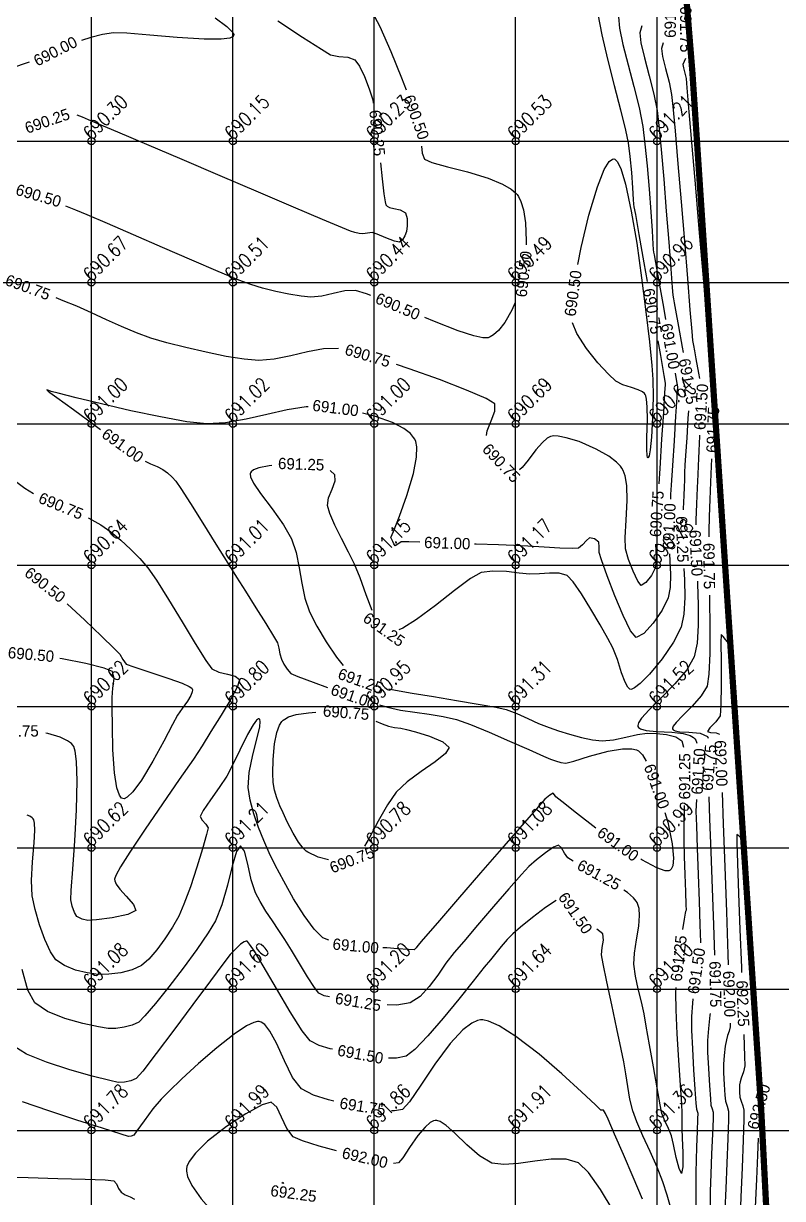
# Model space of a CAD drawing. Header units: millimetres. Extents: x 708400 to 708940, y 1331410 to 1331890.
# Drawn here: x 708682.6 to 708709.44, y 1331677.59 to 1331719.16 of the extents above; entities that cross this region are included whole.
import ezdxf

# ---------------------------------------------------------------- set-up
doc = ezdxf.new("R2010")
doc.units = ezdxf.units.MM
doc.header["$PDMODE"] = 32
doc.header["$PDSIZE"] = 0.25
for name, color, linetype in [('BLOCK LEVELS', 251, 'Continuous'), ('BOUNDARY', 7, 'Continuous'), ('CONT-MJR', 210, 'Continuous'), ('CONT-MNR', 90, 'Continuous'), ('grid', 4, 'Continuous')]:
    doc.layers.add(name, color=color, linetype=linetype)
doc.styles.add('RS', font='romans.shx', dxfattribs={"height": 5})

msp = doc.modelspace()

# ---------------------------------------------------------------- linework, layer by layer
at = {"layer": 'BLOCK LEVELS', "color": 251}
for p in [(708685, 1331715, 690.303), (708690, 1331715, 690.147), (708695, 1331715, 690.229), (708700, 1331715, 690.533), (708705, 1331715, 691.206), (708685, 1331710, 690.671), (708690, 1331710, 690.514), (708695, 1331710, 690.443), (708700, 1331710, 690.488), (708705, 1331710, 690.957), (708685, 1331705, 690.997), (708690, 1331705, 691.018), (708695, 1331705, 690.996), (708700, 1331705, 690.694), (708705, 1331705, 690.638), (708685, 1331700, 690.641), (708690, 1331700, 691.012), (708695, 1331700, 691.153), (708700, 1331700, 691.175), (708705, 1331700, 690.784), (708685, 1331695, 690.62), (708690, 1331695, 690.801), (708695, 1331695, 690.95), (708700, 1331695, 691.314), (708705, 1331695, 691.521), (708685, 1331690, 690.621), (708690, 1331690, 691.205), (708695, 1331690, 690.777), (708700, 1331690, 691.076), (708705, 1331690, 690.992), (708685, 1331685, 691.084), (708690, 1331685, 691.602), (708695, 1331685, 691.196), (708700, 1331685, 691.644), (708705, 1331685, 691.1), (708685, 1331680, 691.784), (708690, 1331680, 691.995), (708695, 1331680, 691.856), (708700, 1331680, 691.906), (708705, 1331680, 691.358)]:
    msp.add_point(p, dxfattribs=at)
at = {"layer": 'BOUNDARY', "ltscale": 0.5, "const_width": 0.221, "elevation": 692.39}
msp.add_lwpolyline([(708710.45, 1331642.096), (708710.067, 1331653.805), (708708.684, 1331680.749), (708706.249, 1331717.468), (708704.335, 1331740.934), (708704.888, 1331747.47), (708708.112, 1331761.169), (708710.703, 1331767.698), (708715.499, 1331773.488), (708723.472, 1331784.822), (708743.11, 1331815.422), (708661.229, 1331819.56), (708617.701, 1331798.963), (708573.069, 1331758.944), (708572.733, 1331724.138), (708515.696, 1331721.996), (708515.598, 1331697.78), (708517.769, 1331681.436), (708519.213, 1331658.969), (708520.123, 1331654.4), (708517.91, 1331623.959)], dxfattribs=at)
at = {"layer": 'CONT-MJR', "flags": 128}
for points, elevation in [([(708693.738, 1331720.481), (708694.103, 1331720.39), (708694.506, 1331720.181), (708694.822, 1331719.769), (708695.195, 1331719.059), (708695.588, 1331718.175), (708695.966, 1331717.243), (708696.128, 1331716.815)], 690.5), ([(708703.763, 1331719.825), (708703.718, 1331719.728), (708703.634, 1331719.392), (708703.668, 1331718.999), (708703.794, 1331718.413), (708703.976, 1331717.703), (708704.178, 1331716.937), (708704.363, 1331716.184), (708704.495, 1331715.512), (708704.574, 1331714.889), (708704.649, 1331714.122), (708704.718, 1331713.298), (708704.776, 1331712.504), (708704.823, 1331711.825), (708704.853, 1331711.349), (708704.865, 1331711.161), (708704.881, 1331711.068), (708704.898, 1331710.976), (708704.946, 1331710.707), (708705.064, 1331710.038), (708705.226, 1331709.129), (708705.303, 1331708.694)], 691), ([(708689.373, 1331719.358), (708689.79, 1331719.059), (708689.98, 1331718.872), (708690.03, 1331718.773), (708690.028, 1331718.732), (708690.005, 1331718.698), (708689.894, 1331718.646), (708689.587, 1331718.606), (708688.979, 1331718.607), (708688.034, 1331718.666), (708687.06, 1331718.752), (708686.244, 1331718.822), (708685.773, 1331718.837), (708685.388, 1331718.768), (708684.976, 1331718.662), (708684.65, 1331718.563)], 690), ([(708705.222, 1331718.474), (708705.156, 1331718.272), (708705.193, 1331717.994), (708705.299, 1331717.566), (708705.424, 1331717.086), (708705.516, 1331716.65), (708705.561, 1331716.222), (708705.639, 1331715.36), (708705.739, 1331714.194), (708705.852, 1331712.851), (708705.967, 1331711.458), (708706.075, 1331710.144), (708706.166, 1331709.036), (708706.23, 1331708.262), (708706.257, 1331707.95), (708706.288, 1331707.764), (708706.323, 1331707.578), (708706.373, 1331707.297), (708706.464, 1331706.788), (708706.497, 1331706.605)], 691.5), ([(708682.798, 1331717.793), (708682.135, 1331717.564), (708681.18, 1331717.241), (708680.153, 1331716.904), (708679.201, 1331716.605), (708678.471, 1331716.398), (708678.108, 1331716.336), (708677.889, 1331716.456), (708677.679, 1331716.671), (708677.471, 1331716.909), (708677.256, 1331717.101), (708676.962, 1331717.283), (708676.565, 1331717.5), (708676.129, 1331717.696), (708675.72, 1331717.813), (708675.325, 1331717.817), (708674.801, 1331717.758), (708674.649, 1331717.733)], 690), ([(708696.676, 1331714.816), (708696.692, 1331714.573), (708696.773, 1331714.364), (708697.041, 1331714.243), (708697.59, 1331714.093), (708698.293, 1331713.91), (708699.023, 1331713.688), (708699.54, 1331713.48), (708699.847, 1331713.303), (708699.998, 1331713.176), (708700.054, 1331713.109), (708700.101, 1331713.037), (708700.182, 1331712.87), (708700.274, 1331712.572), (708700.348, 1331712.109), (708700.375, 1331711.475), (708700.368, 1331711.327)], 690.5), ([(708702.199, 1331710.636), (708702.315, 1331711.239), (708702.587, 1331712.375), (708702.89, 1331713.384), (708703.135, 1331713.991), (708703.311, 1331714.275), (708703.422, 1331714.363), (708703.474, 1331714.373), (708703.514, 1331714.361), (708703.595, 1331714.28), (708703.719, 1331714.026), (708703.885, 1331713.476), (708704.088, 1331712.528), (708704.281, 1331711.389), (708704.457, 1331710.166), (708704.61, 1331708.965), (708704.731, 1331707.894), (708704.816, 1331707.059), (708704.856, 1331706.566), (708704.866, 1331705.949), (708704.846, 1331705.22), (708704.803, 1331704.523), (708704.757, 1331704.084), (708704.719, 1331703.871), (708704.692, 1331703.803), (708704.678, 1331703.794), (708704.666, 1331703.803), (708704.649, 1331703.874), (708704.64, 1331704.086), (708704.645, 1331704.509), (708704.658, 1331705.134), (708704.654, 1331705.601), (708704.631, 1331705.871), (708704.603, 1331705.992), (708704.584, 1331706.031), (708704.556, 1331706.067), (708704.481, 1331706.13), (708704.334, 1331706.205), (708704.098, 1331706.284), (708703.792, 1331706.38), (708703.54, 1331706.512), (708703.287, 1331706.751), (708702.911, 1331707.157), (708702.505, 1331707.661), (708702.161, 1331708.192), (708702.011, 1331708.575)], 690.5), ([(708694.875, 1331709.541), (708694.723, 1331709.601), (708694.338, 1331709.717), (708693.958, 1331709.698), (708693.552, 1331709.61), (708693.144, 1331709.517), (708692.758, 1331709.479), (708692.411, 1331709.511), (708691.983, 1331709.583), (708691.516, 1331709.683), (708691.052, 1331709.8), (708690.632, 1331709.922), (708690.205, 1331710.084), (708689.475, 1331710.388), (708688.543, 1331710.788), (708687.512, 1331711.235), (708686.485, 1331711.682), (708685.563, 1331712.083), (708684.85, 1331712.39), (708684.448, 1331712.556), (708684.095, 1331712.701)], 690.5), ([(708699.986, 1331709.291), (708699.864, 1331709.017), (708699.614, 1331708.588), (708699.39, 1331708.303), (708699.214, 1331708.144), (708699.094, 1331708.071), (708699.034, 1331708.046), (708698.984, 1331708.036), (708698.839, 1331708.043), (708698.526, 1331708.113), (708697.968, 1331708.294), (708697.127, 1331708.617), (708696.787, 1331708.757)], 690.5), ([(708705.64, 1331706.79), (708705.678, 1331706.57), (708705.724, 1331706.31), (708705.721, 1331706.253), (708705.717, 1331706.197), (708705.7, 1331705.93), (708705.657, 1331705.267), (708705.601, 1331704.401), (708705.545, 1331703.523), (708705.5, 1331702.825), (708705.48, 1331702.499), (708705.473, 1331702.338), (708705.473, 1331702.337)], 691), ([(708692.663, 1331705.603), (708692.587, 1331705.602), (708691.922, 1331705.492), (708691.203, 1331705.331), (708690.466, 1331705.165), (708689.745, 1331705.039), (708689.075, 1331704.998), (708688.374, 1331705.073), (708687.436, 1331705.24), (708686.387, 1331705.462), (708685.351, 1331705.701), (708684.454, 1331705.92), (708683.82, 1331706.08), (708683.574, 1331706.144), (708683.488, 1331706.177), (708683.418, 1331706.198), (708683.467, 1331706.154), (708683.531, 1331706.108), (708683.771, 1331705.932), (708684.361, 1331705.5), (708685.135, 1331704.935), (708685.321, 1331704.8)], 691), ([(708696.615, 1331700.807), (708696.221, 1331700.818), (708695.955, 1331700.819), (708695.831, 1331700.74), (708695.736, 1331700.677), (708695.692, 1331700.752), (708695.655, 1331700.839), (708695.62, 1331700.908), (708695.59, 1331700.978), (708695.678, 1331701.193), (708695.893, 1331701.731), (708696.155, 1331702.458), (708696.385, 1331703.242), (708696.493, 1331703.821), (708696.504, 1331704.183), (708696.468, 1331704.374), (708696.435, 1331704.451), (708696.392, 1331704.52), (708696.279, 1331704.652), (708696.049, 1331704.833), (708695.649, 1331705.044), (708695.047, 1331705.26), (708694.583, 1331705.377)], 691), ([(708706.499, 1331704.6), (708706.497, 1331704.563), (708706.485, 1331704.307), (708706.475, 1331704.038), (708706.465, 1331703.769), (708706.456, 1331703.513), (708706.443, 1331703.207), (708706.422, 1331702.734), (708706.398, 1331702.17), (708706.376, 1331701.594), (708706.371, 1331701.428)], 691.5), ([(708686.894, 1331703.676), (708687.091, 1331703.582), (708687.328, 1331703.487), (708687.526, 1331703.386), (708687.689, 1331703.263), (708687.848, 1331703.115), (708687.987, 1331702.964), (708688.157, 1331702.712), (708688.497, 1331702.18), (708688.935, 1331701.485), (708689.401, 1331700.742), (708689.823, 1331700.067), (708690.13, 1331699.576), (708690.447, 1331699.073), (708690.814, 1331698.492), (708691.167, 1331697.931), (708691.442, 1331697.484), (708691.575, 1331697.247), (708691.627, 1331697.062), (708691.663, 1331696.86), (708691.716, 1331696.676), (708691.804, 1331696.496), (708691.918, 1331696.313), (708692.052, 1331696.17), (708692.302, 1331696.056), (708692.834, 1331695.853), (708693.35, 1331695.667)], 691), ([(708705.439, 1331700.404), (708705.456, 1331700.148), (708705.477, 1331699.671), (708705.465, 1331699.213), (708705.394, 1331698.846), (708705.182, 1331698.411), (708704.868, 1331697.944), (708704.534, 1331697.577), (708704.261, 1331697.444), (708704.066, 1331697.672), (708703.799, 1331698.214), (708703.509, 1331698.915), (708703.24, 1331699.623), (708703.04, 1331700.183), (708702.954, 1331700.441), (708702.956, 1331700.641), (708702.938, 1331700.816), (708702.789, 1331700.927), (708702.612, 1331700.967), (708702.503, 1331700.876), (708702.37, 1331700.712), (708702.227, 1331700.595), (708702.002, 1331700.583), (708701.564, 1331700.6), (708701.009, 1331700.633), (708700.434, 1331700.67), (708699.936, 1331700.695), (708699.398, 1331700.715), (708698.601, 1331700.743), (708698.548, 1331700.745)], 691), ([(708706.429, 1331699.428), (708706.433, 1331699.339), (708706.458, 1331698.589), (708706.458, 1331697.866), (708706.415, 1331697.233), (708706.314, 1331696.758), (708706.049, 1331696.294), (708705.633, 1331695.801), (708705.158, 1331695.317), (708704.719, 1331694.88), (708704.456, 1331694.589), (708704.342, 1331694.417), (708704.317, 1331694.33), (708704.322, 1331694.295), (708704.342, 1331694.26), (708704.421, 1331694.204), (708704.619, 1331694.151), (708704.987, 1331694.116), (708705.521, 1331694.088), (708705.925, 1331694.041), (708706.17, 1331693.971), (708706.291, 1331693.901), (708706.335, 1331693.858), (708706.37, 1331693.806), (708706.413, 1331693.706)], 691.5), ([(708684.141, 1331698.625), (708684.76, 1331698.05), (708685.354, 1331697.484), (708685.802, 1331697.049), (708686.001, 1331696.847), (708686.107, 1331696.665), (708686.222, 1331696.498), (708686.495, 1331696.397), (708687.065, 1331696.213), (708687.734, 1331695.993), (708688.205, 1331695.819), (708688.453, 1331695.706), (708688.544, 1331695.643), (708688.563, 1331695.617), (708688.57, 1331695.585), (708688.565, 1331695.511), (708688.515, 1331695.381), (708688.393, 1331695.184), (708688.204, 1331694.926), (708688.04, 1331694.69), (708687.867, 1331694.366), (708687.559, 1331693.775), (708687.173, 1331693.068), (708686.764, 1331692.393), (708686.459, 1331691.977), (708686.262, 1331691.787), (708686.153, 1331691.736), (708686.107, 1331691.737), (708686.065, 1331691.758), (708685.991, 1331691.855), (708685.901, 1331692.123), (708685.818, 1331692.648), (708685.76, 1331693.459), (708685.737, 1331694.284), (708685.733, 1331694.958), (708685.731, 1331695.315), (708685.759, 1331695.644), (708685.799, 1331695.987), (708685.743, 1331696.235), (708685.447, 1331696.352), (708684.803, 1331696.513), (708683.967, 1331696.68), (708683.886, 1331696.692)], 690.5), ([(708707.595, 1331697.17), (708707.586, 1331697.18), (708707.557, 1331697.214), (708707.496, 1331697.283), (708707.426, 1331697.363), (708707.341, 1331697.475), (708707.265, 1331697.547), (708707.258, 1331697.264), (708707.263, 1331696.588), (708707.268, 1331695.766), (708707.262, 1331695.045), (708707.234, 1331694.67), (708707.079, 1331694.452), (708706.871, 1331694.243), (708706.781, 1331694.11), (708706.895, 1331694.072), (708707.093, 1331694.06), (708707.208, 1331694.021)], 692), ([(708695.183, 1331695.052), (708695.463, 1331694.969), (708695.932, 1331694.869), (708696.433, 1331694.795), (708696.943, 1331694.726), (708697.442, 1331694.646), (708697.907, 1331694.537), (708698.398, 1331694.361), (708699.061, 1331694.088), (708699.787, 1331693.773), (708700.465, 1331693.472), (708700.985, 1331693.239), (708701.238, 1331693.131), (708701.413, 1331693.073), (708701.598, 1331693.021), (708701.777, 1331692.995), (708702.06, 1331693.069), (708702.608, 1331693.239), (708703.27, 1331693.416), (708703.782, 1331693.502), (708704.105, 1331693.505), (708704.274, 1331693.466), (708704.341, 1331693.433), (708704.385, 1331693.397), (708704.482, 1331693.282), (708704.611, 1331693.062)], 691), ([(708693.392, 1331686.726), (708693.178, 1331686.815), (708692.872, 1331687.114), (708692.517, 1331687.602), (708692.149, 1331688.197), (708691.799, 1331688.818), (708691.501, 1331689.386), (708691.288, 1331689.82), (708691.094, 1331690.251), (708690.905, 1331690.718), (708690.738, 1331691.2), (708690.61, 1331691.679), (708690.542, 1331692.136), (708690.579, 1331692.663), (708690.711, 1331693.285), (708690.863, 1331693.887), (708690.948, 1331694.274), (708690.967, 1331694.471), (708690.948, 1331694.543), (708690.927, 1331694.559), (708690.901, 1331694.56), (708690.835, 1331694.515), (708690.712, 1331694.353), (708690.515, 1331694.005), (708690.245, 1331693.458), (708689.987, 1331692.919), (708689.782, 1331692.527), (708689.52, 1331692.131), (708689.212, 1331691.692), (708688.955, 1331691.314), (708688.848, 1331691.102), (708688.916, 1331690.972), (708689.043, 1331690.836), (708689.122, 1331690.701), (708689.073, 1331690.464), (708688.93, 1331689.963), (708688.727, 1331689.31), (708688.496, 1331688.62), (708688.27, 1331688.004), (708688.084, 1331687.577), (708687.865, 1331687.192), (708687.598, 1331686.78), (708687.31, 1331686.386), (708687.025, 1331686.057), (708686.77, 1331685.839), (708686.433, 1331685.682), (708686.033, 1331685.576), (708685.617, 1331685.522), (708685.234, 1331685.519), (708684.847, 1331685.569), (708684.43, 1331685.673), (708684.042, 1331685.829), (708683.741, 1331686.036), (708683.545, 1331686.321), (708683.346, 1331686.758), (708683.162, 1331687.278), (708683.009, 1331687.815), (708682.904, 1331688.3), (708682.878, 1331688.839), (708682.919, 1331689.504), (708682.976, 1331690.171), (708683, 1331690.624), (708682.988, 1331690.875), (708682.961, 1331690.985), (708682.94, 1331691.02), (708682.906, 1331691.054), (708682.817, 1331691.115), (708682.728, 1331691.152)], 691), ([(708702.84, 1331690.697), (708702.154, 1331691.223), (708701.632, 1331691.639), (708701.427, 1331691.806), (708701.38, 1331691.875), (708701.333, 1331691.934), (708701.208, 1331691.856), (708701.032, 1331691.718), (708700.816, 1331691.474), (708700.297, 1331690.88), (708699.579, 1331690.052), (708698.761, 1331689.109), (708697.947, 1331688.168), (708697.237, 1331687.347), (708696.733, 1331686.765), (708696.537, 1331686.538), (708696.477, 1331686.461), (708696.412, 1331686.394), (708696.216, 1331686.397), (708695.825, 1331686.422), (708695.45, 1331686.455), (708695.309, 1331686.463)], 691), ([(708707.301, 1331691.956), (708707.342, 1331690.849), (708707.397, 1331689.33), (708707.454, 1331687.736), (708707.507, 1331686.22), (708707.519, 1331685.859)], 692), ([(708706.392, 1331691.703), (708706.378, 1331691.297), (708706.394, 1331690.779), (708706.422, 1331689.991), (708706.455, 1331689.059), (708706.489, 1331688.11), (708706.52, 1331687.269), (708706.54, 1331686.664), (708706.541, 1331686.631)], 691.5), ([(708705.282, 1331691.249), (708705.379, 1331690.909), (708705.537, 1331690.134), (708705.582, 1331689.63), (708705.555, 1331689.358), (708705.505, 1331689.24), (708705.468, 1331689.203), (708705.421, 1331689.182), (708705.284, 1331689.184), (708704.989, 1331689.285), (708704.466, 1331689.568), (708704.428, 1331689.593)], 691), ([(708701.435, 1331688.138), (708701.053, 1331687.881), (708700.594, 1331687.532), (708700.177, 1331687.194), (708699.905, 1331686.96), (708699.698, 1331686.749), (708699.494, 1331686.512), (708699.297, 1331686.268), (708699.106, 1331686.04), (708698.889, 1331685.771), (708698.494, 1331685.274), (708697.987, 1331684.641), (708697.432, 1331683.966), (708696.895, 1331683.342), (708696.441, 1331682.865), (708696.134, 1331682.626), (708695.792, 1331682.552), (708695.503, 1331682.555)], 691.5), ([(708705.524, 1331677.134), (708705.356, 1331677.71), (708705.204, 1331678.182), (708705.002, 1331678.699), (708704.755, 1331679.258), (708704.502, 1331679.81), (708704.284, 1331680.303), (708704.14, 1331680.688), (708704.041, 1331681.104), (708703.966, 1331681.55), (708703.9, 1331681.999), (708703.83, 1331682.424), (708703.736, 1331682.876), (708703.583, 1331683.596), (708703.403, 1331684.437), (708703.23, 1331685.253), (708703.098, 1331685.895), (708703.041, 1331686.217), (708703.064, 1331686.468), (708703.107, 1331686.731), (708703.082, 1331686.949), (708702.874, 1331687.121), (708702.866, 1331687.125)], 691.5), ([(708693.527, 1331682.869), (708693.437, 1331682.886), (708693.052, 1331682.998), (708692.734, 1331683.166), (708692.454, 1331683.518), (708692.03, 1331684.193), (708691.541, 1331685.02), (708691.07, 1331685.826), (708690.76, 1331686.341), (708690.593, 1331686.594), (708690.523, 1331686.679), (708690.502, 1331686.692), (708690.47, 1331686.693), (708690.396, 1331686.669), (708690.272, 1331686.586), (708690.099, 1331686.423), (708689.906, 1331686.221), (708689.678, 1331685.93), (708689.203, 1331685.295), (708688.58, 1331684.454), (708687.907, 1331683.548), (708687.284, 1331682.716), (708686.81, 1331682.097), (708686.585, 1331681.831), (708686.392, 1331681.749), (708686.165, 1331681.705), (708685.949, 1331681.698), (708685.645, 1331681.761), (708685.025, 1331681.918), (708684.231, 1331682.144), (708683.407, 1331682.414), (708682.699, 1331682.701), (708682.249, 1331682.98)], 691.5), ([(708706.27, 1331684.649), (708706.253, 1331684.507), (708706.219, 1331684.027), (708706.223, 1331683.552), (708706.253, 1331682.884), (708706.296, 1331682.147), (708706.341, 1331681.464), (708706.378, 1331680.959), (708706.394, 1331680.755), (708706.418, 1331680.68), (708706.441, 1331680.605), (708706.434, 1331680.409), (708706.415, 1331679.962), (708706.394, 1331679.423), (708706.379, 1331678.951), (708706.375, 1331678.525), (708706.373, 1331677.844), (708706.373, 1331677.034)], 691.5), ([(708707.583, 1331683.793), (708707.585, 1331683.664), (708707.549, 1331683.514), (708707.496, 1331683.359), (708707.453, 1331683.209), (708707.414, 1331682.981), (708707.372, 1331682.655), (708707.348, 1331682.342), (708707.352, 1331682.04), (708707.372, 1331681.629), (708707.397, 1331681.247), (708707.418, 1331681.032), (708707.476, 1331680.854), (708707.531, 1331680.675), (708707.526, 1331680.377), (708707.502, 1331679.71), (708707.466, 1331678.844), (708707.429, 1331677.948), (708707.398, 1331677.193)], 692), ([(708693.667, 1331679.278), (708693.051, 1331679.444), (708692.464, 1331679.627), (708692.127, 1331679.778), (708691.905, 1331680.068), (708691.724, 1331680.465), (708691.551, 1331680.825), (708691.352, 1331681.002), (708691.033, 1331680.9), (708690.463, 1331680.589), (708689.775, 1331680.139), (708689.106, 1331679.617), (708688.673, 1331679.195), (708688.455, 1331678.898), (708688.375, 1331678.719), (708688.358, 1331678.636), (708688.357, 1331678.552), (708688.397, 1331678.366), (708688.547, 1331678.05), (708688.876, 1331677.583), (708689.412, 1331676.982), (708689.977, 1331676.431), (708690.41, 1331676.044)], 692), ([(708703.445, 1331677.162), (708702.999, 1331677.91), (708702.575, 1331678.511), (708702.218, 1331678.853), (708701.789, 1331678.977), (708701.259, 1331678.979), (708700.68, 1331678.914), (708700.102, 1331678.834), (708699.578, 1331678.794), (708699.158, 1331678.846), (708698.723, 1331679.096), (708698.278, 1331679.488), (708697.85, 1331679.906), (708697.538, 1331680.179), (708697.331, 1331680.309), (708697.209, 1331680.346), (708697.153, 1331680.347), (708697.098, 1331680.335), (708696.983, 1331680.277), (708696.799, 1331680.119), (708696.547, 1331679.82), (708696.249, 1331679.395), (708696.006, 1331679.032), (708695.856, 1331678.857), (708695.686, 1331678.833)], 692), ([(708708.581, 1331679.731), (708708.553, 1331679.118), (708708.515, 1331678.27), (708708.471, 1331677.284), (708708.424, 1331676.257), (708708.379, 1331675.287), (708708.341, 1331674.469), (708708.313, 1331673.901), (708708.28, 1331673.297), (708708.24, 1331672.622), (708708.198, 1331671.934), (708708.16, 1331671.291), (708708.129, 1331670.751), (708708.112, 1331670.374), (708708.11, 1331670.292)], 692.5)]:
    msp.add_lwpolyline(points, dxfattribs=dict(at, elevation=elevation))
at = {"layer": 'CONT-MNR', "flags": 128}
for points, elevation in [([(708702.998, 1331720.424), (708702.981, 1331720.386), (708702.873, 1331719.952), (708702.909, 1331719.487), (708703.047, 1331718.766), (708703.251, 1331717.894), (708703.484, 1331716.972), (708703.708, 1331716.104), (708703.887, 1331715.393), (708703.984, 1331714.942), (708704.043, 1331714.46), (708704.094, 1331713.89), (708704.133, 1331713.344), (708704.16, 1331712.932), (708704.17, 1331712.767), (708704.186, 1331712.674), (708704.234, 1331712.404), (708704.359, 1331711.697), (708704.536, 1331710.698), (708704.654, 1331710.033)], 690.75), ([(708691.593, 1331719.254), (708692.467, 1331718.679), (708693.13, 1331718.249), (708693.451, 1331718.057), (708693.743, 1331717.999), (708694.061, 1331717.969), (708694.314, 1331717.877), (708694.474, 1331717.656), (708694.652, 1331717.284), (708694.819, 1331716.855), (708694.945, 1331716.461), (708694.964, 1331716.347)], 690.25), ([(708704.465, 1331719.08), (708704.395, 1331718.832), (708704.432, 1331718.48), (708704.557, 1331717.944), (708704.723, 1331717.311), (708704.888, 1331716.662), (708705.005, 1331716.081), (708705.067, 1331715.556), (708705.147, 1331714.707), (708705.237, 1331713.656), (708705.329, 1331712.522), (708705.416, 1331711.425), (708705.489, 1331710.485), (708705.54, 1331709.822), (708705.561, 1331709.556), (708705.584, 1331709.416), (708705.61, 1331709.277), (708705.655, 1331709.024), (708705.758, 1331708.447), (708705.889, 1331707.711), (708705.923, 1331707.519)], 691.25), ([(708706.006, 1331717.923), (708705.961, 1331717.821), (708705.917, 1331717.712), (708705.938, 1331717.597), (708705.987, 1331717.405), (708706.026, 1331717.22), (708706.058, 1331716.88), (708706.131, 1331716.038), (708706.235, 1331714.82), (708706.359, 1331713.351), (708706.494, 1331711.758), (708706.628, 1331710.167), (708706.752, 1331708.704), (708706.854, 1331707.495), (708706.924, 1331706.667), (708706.952, 1331706.344), (708706.981, 1331706.172), (708707.007, 1331706.035)], 691.75), ([(708695.217, 1331714.228), (708695.278, 1331713.661), (708695.344, 1331713.13), (708695.389, 1331712.857), (708695.415, 1331712.752), (708695.428, 1331712.728), (708695.456, 1331712.699), (708695.534, 1331712.656), (708695.688, 1331712.611), (708695.911, 1331712.564), (708696.105, 1331712.468), (708696.165, 1331712.262), (708696.165, 1331712.001), (708696.136, 1331711.803), (708696.081, 1331711.655), (708695.995, 1331711.509), (708695.894, 1331711.424), (708695.713, 1331711.461), (708695.408, 1331711.579), (708695.104, 1331711.706), (708694.925, 1331711.769), (708694.763, 1331711.747), (708694.599, 1331711.719), (708694.47, 1331711.735), (708694.311, 1331711.769), (708694.161, 1331711.811), (708693.874, 1331711.929), (708693.166, 1331712.23), (708692.14, 1331712.667), (708690.901, 1331713.196), (708689.555, 1331713.771), (708688.207, 1331714.347), (708686.962, 1331714.879), (708685.926, 1331715.322), (708685.203, 1331715.629), (708684.898, 1331715.757), (708684.683, 1331715.847), (708684.492, 1331715.92)], 690.25), ([(708693.73, 1331707.666), (708693.21, 1331707.651), (708692.634, 1331707.544), (708692.045, 1331707.402), (708691.465, 1331707.282), (708690.916, 1331707.239), (708690.399, 1331707.284), (708689.759, 1331707.386), (708689.054, 1331707.528), (708688.339, 1331707.694), (708687.67, 1331707.867), (708687.103, 1331708.033), (708686.592, 1331708.215), (708686.063, 1331708.437), (708685.527, 1331708.68), (708684.996, 1331708.926), (708684.483, 1331709.157), (708683.999, 1331709.355), (708683.746, 1331709.452)], 690.75), ([(708705.026, 1331707.932), (708705.118, 1331707.413), (708705.243, 1331706.707), (708705.29, 1331706.438), (708705.286, 1331706.376), (708705.269, 1331706.105), (708705.224, 1331705.409), (708705.163, 1331704.456), (708705.096, 1331703.416), (708705.062, 1331702.876)], 690.75), ([(708698.971, 1331704.585), (708698.989, 1331704.755), (708699.131, 1331705.109), (708699.263, 1331705.447), (708699.262, 1331705.705), (708698.957, 1331705.892), (708698.258, 1331706.194), (708697.305, 1331706.561), (708696.237, 1331706.942), (708695.785, 1331707.092)], 690.75), ([(708707.021, 1331705.831), (708707.02, 1331705.823), (708707.02, 1331705.822)], 691.75), ([(708706.111, 1331705.454), (708706.095, 1331705.201), (708706.049, 1331704.503), (708706.01, 1331703.879), (708705.989, 1331703.531), (708705.977, 1331703.278), (708705.968, 1331703.013), (708705.958, 1331702.76), (708705.945, 1331702.458), (708705.925, 1331701.986), (708705.923, 1331701.95)], 691.25), ([(708704.945, 1331700.746), (708704.957, 1331700.517), (708704.97, 1331700.178), (708704.934, 1331699.89), (708704.801, 1331699.633), (708704.61, 1331699.386), (708704.445, 1331699.284), (708704.318, 1331699.435), (708704.152, 1331699.78), (708703.992, 1331700.201), (708703.881, 1331700.578), (708703.87, 1331700.978), (708703.913, 1331701.589), (708703.949, 1331702.284), (708703.933, 1331702.816), (708703.874, 1331703.159), (708703.806, 1331703.346), (708703.761, 1331703.424), (708703.707, 1331703.496), (708703.568, 1331703.639), (708703.296, 1331703.849), (708702.851, 1331704.106), (708702.244, 1331704.368), (708701.788, 1331704.508), (708701.501, 1331704.562), (708701.349, 1331704.568), (708701.288, 1331704.562), (708701.232, 1331704.548), (708701.118, 1331704.489), (708700.945, 1331704.342), (708700.715, 1331704.075), (708700.438, 1331703.707), (708700.231, 1331703.455), (708700.133, 1331703.368)], 690.75), ([(708691.38, 1331703.524), (708691.278, 1331703.514), (708690.923, 1331703.443), (708690.728, 1331703.367), (708690.646, 1331703.304), (708690.623, 1331703.269), (708690.613, 1331703.228), (708690.629, 1331703.119), (708690.733, 1331702.9), (708690.982, 1331702.529), (708691.387, 1331701.988), (708691.79, 1331701.43), (708692.076, 1331700.927), (708692.233, 1331700.441), (708692.342, 1331699.907), (708692.437, 1331699.358), (708692.55, 1331698.826), (708692.711, 1331698.344), (708692.967, 1331697.842), (708693.304, 1331697.282), (708693.665, 1331696.746), (708693.895, 1331696.443)], 691.25), ([(708706.932, 1331703.757), (708706.92, 1331703.497), (708706.896, 1331702.931), (708706.871, 1331702.32), (708706.849, 1331701.72), (708706.833, 1331701.189), (708706.832, 1331700.998)], 691.75), ([(708694.928, 1331698.388), (708694.709, 1331698.948), (708694.498, 1331699.547), (708694.306, 1331700.029), (708694.09, 1331700.459), (708693.842, 1331700.941), (708693.606, 1331701.415), (708693.424, 1331701.822), (708693.341, 1331702.103), (708693.386, 1331702.381), (708693.507, 1331702.69), (708693.612, 1331702.978), (708693.608, 1331703.197), (708693.442, 1331703.343), (708693.441, 1331703.344)], 691.25), ([(708682.308, 1331702.964), (708682.642, 1331702.722), (708682.946, 1331702.528)], 690.75), ([(708684.899, 1331701.669), (708684.907, 1331701.665), (708685.333, 1331701.429), (708685.684, 1331701.175), (708686.038, 1331700.881), (708686.383, 1331700.562), (708686.706, 1331700.232), (708686.994, 1331699.905), (708687.3, 1331699.469), (708687.726, 1331698.784), (708688.204, 1331697.989), (708688.665, 1331697.222), (708689.039, 1331696.621), (708689.259, 1331696.326), (708689.502, 1331696.214), (708689.809, 1331696.143), (708690.086, 1331696.072), (708690.235, 1331695.958), (708690.167, 1331695.706), (708689.926, 1331695.251), (708689.586, 1331694.688), (708689.223, 1331694.109), (708688.911, 1331693.609), (708688.602, 1331693.139), (708688.106, 1331692.419), (708687.509, 1331691.557), (708686.896, 1331690.662), (708686.353, 1331689.845), (708686.026, 1331689.321), (708685.872, 1331689.041), (708685.823, 1331688.92), (708685.817, 1331688.883), (708685.824, 1331688.83), (708685.869, 1331688.716), (708685.997, 1331688.534), (708686.226, 1331688.283), (708686.487, 1331687.996), (708686.568, 1331687.782), (708686.284, 1331687.636), (708685.736, 1331687.523), (708685.18, 1331687.451), (708684.876, 1331687.43), (708684.667, 1331687.469), (708684.487, 1331687.564), (708684.401, 1331687.711), (708684.322, 1331687.935), (708684.269, 1331688.153), (708684.284, 1331688.492), (708684.338, 1331689.24), (708684.408, 1331690.24), (708684.468, 1331691.336), (708684.494, 1331692.371), (708684.473, 1331693.049), (708684.424, 1331693.417), (708684.373, 1331693.577), (708684.341, 1331693.628), (708684.288, 1331693.683), (708684.154, 1331693.784), (708683.89, 1331693.913), (708683.454, 1331694.043), (708683.383, 1331694.053)], 690.75), ([(708705.947, 1331699.883), (708705.971, 1331699.474), (708705.985, 1331698.848), (708705.953, 1331698.269), (708705.854, 1331697.802), (708705.586, 1331697.27), (708705.181, 1331696.681), (708704.732, 1331696.138), (708704.404, 1331695.806), (708704.208, 1331695.652), (708704.112, 1331695.607), (708704.076, 1331695.604), (708704.039, 1331695.616), (708703.968, 1331695.679), (708703.869, 1331695.853), (708703.747, 1331696.186), (708703.598, 1331696.662), (708703.436, 1331697.071), (708703.258, 1331697.4), (708702.986, 1331697.888), (708702.662, 1331698.445), (708702.332, 1331698.98), (708702.039, 1331699.404), (708701.826, 1331699.627), (708701.544, 1331699.711), (708701.201, 1331699.718), (708700.839, 1331699.695), (708700.503, 1331699.684), (708700.13, 1331699.719), (708699.672, 1331699.768), (708699.199, 1331699.79), (708698.779, 1331699.738), (708698.404, 1331699.523), (708697.833, 1331699.096), (708697.163, 1331698.574), (708696.489, 1331698.076), (708696.011, 1331697.773), (708695.874, 1331697.712)], 691.25), ([(708706.858, 1331698.932), (708706.86, 1331698.801), (708706.871, 1331697.793), (708706.866, 1331696.867), (708706.837, 1331696.136), (708706.774, 1331695.714), (708706.566, 1331695.369), (708706.24, 1331695.006), (708705.896, 1331694.664), (708705.675, 1331694.432), (708705.574, 1331694.296), (708705.549, 1331694.229), (708705.551, 1331694.203), (708705.568, 1331694.176), (708705.637, 1331694.137), (708705.811, 1331694.104), (708706.121, 1331694.085), (708706.521, 1331694.049), (708706.787, 1331693.934), (708706.805, 1331693.874)], 691.75), ([(708695.512, 1331695.622), (708695.746, 1331695.575), (708696.34, 1331695.474), (708697.096, 1331695.349), (708697.911, 1331695.214), (708698.68, 1331695.084), (708699.301, 1331694.971), (708699.67, 1331694.89), (708700.044, 1331694.752), (708700.428, 1331694.577), (708700.811, 1331694.399), (708701.183, 1331694.251), (708701.516, 1331694.142), (708701.91, 1331694.02), (708702.324, 1331693.906), (708702.72, 1331693.819), (708703.057, 1331693.778), (708703.458, 1331693.814), (708703.892, 1331693.91), (708704.305, 1331694.008), (708704.648, 1331694.049), (708704.976, 1331694.037), (708705.337, 1331694.001), (708705.662, 1331693.922), (708705.883, 1331693.781), (708705.936, 1331693.561)], 691.25), ([(708693.387, 1331689.57), (708693.013, 1331689.667), (708692.655, 1331689.838), (708692.597, 1331689.881), (708692.485, 1331689.987), (708692.323, 1331690.192), (708692.127, 1331690.513), (708691.922, 1331690.919), (708691.776, 1331691.235), (708691.664, 1331691.488), (708691.557, 1331691.764), (708691.474, 1331692.043), (708691.429, 1331692.311), (708691.417, 1331692.634), (708691.426, 1331693.124), (708691.477, 1331693.672), (708691.56, 1331694.08), (708691.654, 1331694.332), (708691.734, 1331694.461), (708691.78, 1331694.512), (708691.833, 1331694.555), (708691.97, 1331694.629), (708692.237, 1331694.713), (708692.673, 1331694.779), (708692.935, 1331694.792)], 690.75), ([(708695.05, 1331694.48), (708695.278, 1331694.384), (708695.508, 1331694.297), (708695.717, 1331694.257), (708695.937, 1331694.227), (708696.145, 1331694.184), (708696.456, 1331694.098), (708696.956, 1331693.943), (708697.428, 1331693.75), (708697.654, 1331693.547), (708697.521, 1331693.337), (708697.152, 1331693.042), (708696.662, 1331692.695), (708696.164, 1331692.328), (708695.775, 1331691.971), (708695.463, 1331691.522), (708695.138, 1331690.936), (708694.816, 1331690.337), (708694.65, 1331690.056)], 690.75), ([(708705.964, 1331691.494), (708705.962, 1331691.435), (708705.946, 1331690.74), (708705.943, 1331690.231), (708705.96, 1331689.688), (708705.982, 1331689.051), (708706.004, 1331688.441), (708706.021, 1331687.982), (708706.027, 1331687.797), (708706.011, 1331687.74), (708705.994, 1331687.684), (708705.961, 1331687.47), (708705.907, 1331687.108)], 691.25), ([(708706.832, 1331691.799), (708706.86, 1331691.028), (708706.902, 1331689.86), (708706.949, 1331688.56), (708706.995, 1331687.277), (708707.032, 1331686.205)], 691.75), ([(708708.054, 1331690.249), (708708.04, 1331690.264), (708707.996, 1331690.314), (708707.911, 1331690.408), (708707.822, 1331690.468), (708707.822, 1331690.189), (708707.845, 1331689.449), (708707.883, 1331688.379), (708707.931, 1331687.108), (708707.983, 1331685.767), (708707.99, 1331685.589)], 692.25), ([(708693.413, 1331684.725), (708693.234, 1331684.766), (708693.037, 1331684.86), (708692.882, 1331685.054), (708692.638, 1331685.432), (708692.352, 1331685.903), (708692.07, 1331686.375), (708691.837, 1331686.757), (708691.627, 1331687.078), (708691.398, 1331687.418), (708691.171, 1331687.761), (708690.965, 1331688.095), (708690.8, 1331688.405), (708690.651, 1331688.87), (708690.528, 1331689.418), (708690.407, 1331689.874), (708690.265, 1331690.065), (708690.13, 1331689.863), (708689.977, 1331689.351), (708689.805, 1331688.675), (708689.609, 1331687.981), (708689.384, 1331687.413), (708689.123, 1331686.985), (708688.721, 1331686.402), (708688.237, 1331685.741), (708687.732, 1331685.077), (708687.263, 1331684.487), (708686.892, 1331684.048), (708686.677, 1331683.835), (708686.439, 1331683.724), (708686.156, 1331683.649), (708685.862, 1331683.611), (708685.591, 1331683.609), (708685.247, 1331683.659), (708684.693, 1331683.779), (708684.052, 1331683.964), (708683.445, 1331684.209), (708682.995, 1331684.508), (708682.752, 1331684.964), (708682.553, 1331685.693)], 691.25), ([(708702.037, 1331689.528), (708701.841, 1331689.644), (708701.727, 1331689.807), (708701.624, 1331689.992), (708701.512, 1331690.091), (708701.339, 1331690.019), (708701.055, 1331689.822), (708700.738, 1331689.572), (708700.468, 1331689.339), (708700.204, 1331689.058), (708699.759, 1331688.552), (708699.215, 1331687.921), (708698.656, 1331687.266), (708698.164, 1331686.688), (708697.822, 1331686.289), (708697.534, 1331685.916), (708697.243, 1331685.497), (708696.942, 1331685.086), (708696.621, 1331684.739), (708696.273, 1331684.51), (708695.793, 1331684.426), (708695.461, 1331684.438)], 691.25), ([(708705.668, 1331685.055), (708705.654, 1331684.87), (708705.66, 1331684.262), (708705.699, 1331683.416), (708705.755, 1331682.48), (708705.814, 1331681.603), (708705.861, 1331680.932), (708705.882, 1331680.617), (708705.882, 1331680.432), (708705.879, 1331680.238), (708705.877, 1331680.052), (708705.891, 1331679.734), (708705.914, 1331679.205), (708705.916, 1331678.707), (708705.869, 1331678.48), (708705.778, 1331678.647), (708705.68, 1331679.046), (708705.586, 1331679.496), (708705.509, 1331679.811), (708705.401, 1331680.069), (708705.276, 1331680.336), (708705.176, 1331680.596), (708705.11, 1331680.907), (708705.002, 1331681.501), (708704.872, 1331682.249), (708704.738, 1331683.022), (708704.622, 1331683.69), (708704.544, 1331684.125), (708704.448, 1331684.554), (708704.336, 1331685.004), (708704.237, 1331685.456), (708704.178, 1331685.887), (708704.2, 1331686.276), (708704.279, 1331686.741), (708704.359, 1331687.23), (708704.386, 1331687.602), (708704.366, 1331687.851), (708704.327, 1331687.996), (708704.298, 1331688.061), (708704.266, 1331688.115), (708704.168, 1331688.229), (708703.953, 1331688.415), (708703.83, 1331688.499)], 691.25), ([(708706.88, 1331684.135), (708706.872, 1331684.08), (708706.815, 1331683.606), (708706.783, 1331683.185), (708706.789, 1331682.771), (708706.816, 1331682.193), (708706.853, 1331681.592), (708706.887, 1331681.112), (708706.906, 1331680.894), (708706.947, 1331680.767), (708706.986, 1331680.64), (708706.98, 1331680.405), (708706.958, 1331679.87), (708706.928, 1331679.174), (708706.899, 1331678.454), (708706.881, 1331677.85), (708706.875, 1331677.317)], 691.75), ([(708693.576, 1331681.037), (708693.378, 1331681.081), (708692.849, 1331681.25), (708692.43, 1331681.472), (708692.114, 1331681.869), (708691.825, 1331682.46), (708691.544, 1331683.089), (708691.311, 1331683.516), (708691.126, 1331683.741), (708690.995, 1331683.827), (708690.927, 1331683.847), (708690.873, 1331683.849), (708690.738, 1331683.818), (708690.478, 1331683.694), (708690.049, 1331683.409), (708689.43, 1331682.922), (708688.789, 1331682.365), (708688.199, 1331681.823), (708687.732, 1331681.376), (708687.461, 1331681.108), (708687.167, 1331680.761), (708686.857, 1331680.341), (708686.606, 1331679.984), (708686.492, 1331679.827), (708686.402, 1331679.8), (708686.307, 1331679.788), (708686.044, 1331679.868), (708685.385, 1331680.075), (708684.482, 1331680.366), (708683.49, 1331680.694), (708682.561, 1331681.014)], 691.75), ([(708704.487, 1331677.562), (708704.156, 1331678.341), (708703.809, 1331679.15), (708703.497, 1331679.872), (708703.271, 1331680.393), (708703.182, 1331680.597), (708703.145, 1331680.662), (708703.109, 1331680.717), (708703.015, 1331680.717), (708702.826, 1331680.9), (708702.333, 1331681.369), (708701.633, 1331682.006), (708700.827, 1331682.696), (708700.012, 1331683.321), (708699.421, 1331683.695), (708699.045, 1331683.864), (708698.84, 1331683.909), (708698.753, 1331683.909), (708698.656, 1331683.89), (708698.453, 1331683.799), (708698.132, 1331683.554), (708697.687, 1331683.073), (708697.138, 1331682.338), (708696.642, 1331681.6), (708696.245, 1331681.016), (708695.995, 1331680.741), (708695.718, 1331680.688), (708695.614, 1331680.694)], 691.75), ([(708708.073, 1331683.39), (708708.073, 1331683.39), (708708.099, 1331682.614), (708708.104, 1331682.286), (708708.053, 1331682.069), (708707.981, 1331681.845), (708707.939, 1331681.718), (708707.923, 1331681.609), (708707.912, 1331681.5), (708707.914, 1331681.356), (708707.93, 1331681.171), (708707.971, 1331681.04), (708708.033, 1331680.872), (708708.076, 1331680.71), (708708.072, 1331680.388), (708708.047, 1331679.658), (708708.01, 1331678.685), (708707.967, 1331677.632), (708707.927, 1331676.666)], 692.25), ([(708679.225, 1331679.199), (708679.598, 1331679.024), (708679.941, 1331678.859), (708680.181, 1331678.705), (708680.427, 1331678.536), (708680.675, 1331678.416), (708681.03, 1331678.385), (708681.778, 1331678.356), (708682.757, 1331678.328), (708683.809, 1331678.3), (708684.772, 1331678.273), (708685.487, 1331678.246), (708685.793, 1331678.218), (708685.886, 1331678.105), (708685.959, 1331677.945), (708686.047, 1331677.811), (708686.189, 1331677.726), (708686.367, 1331677.651), (708686.525, 1331677.562)], 691.75), ([(708691.804, 1331678.114), (708691.777, 1331678.157), (708691.727, 1331678.125)], 692.25)]:
    msp.add_lwpolyline(points, dxfattribs=dict(at, elevation=elevation))
at = {"layer": 'grid'}
for p, q in [((708685, 1331410), (708685, 1331890)), ((708690, 1331410), (708690, 1331890)), ((708695, 1331410), (708695, 1331890)), ((708700, 1331410), (708700, 1331890)), ((708705, 1331410), (708705, 1331890)), ((708400, 1331715), (708845, 1331715)), ((708400, 1331710), (708845, 1331710)), ((708400, 1331705), (708845, 1331705)), ((708400, 1331700), (708845, 1331700)), ((708400, 1331695), (708845, 1331695)), ((708400, 1331690), (708845, 1331690)), ((708400, 1331685), (708845, 1331685)), ((708400, 1331680), (708845, 1331680))]:
    msp.add_line(p, q, dxfattribs=at)

# ---------------------------------------------------------------- texts
at = {"layer": 'BLOCK LEVELS', "color": 251, "style": 'RS', "width": 0.8}
for s, p in [('690.30', (708685, 1331715, 690.303)), ('690.15', (708690, 1331715, 690.147)), ('690.23', (708695, 1331715, 690.229)), ('690.53', (708700, 1331715, 690.533)), ('691.21', (708705, 1331715, 691.206)), ('690.67', (708685, 1331710, 690.671)), ('690.51', (708690, 1331710, 690.514)), ('690.44', (708695, 1331710, 690.443)), ('690.49', (708700, 1331710, 690.488)), ('690.96', (708705, 1331710, 690.957)), ('691.00', (708685, 1331705, 690.997)), ('691.02', (708690, 1331705, 691.018)), ('691.00', (708695, 1331705, 690.996)), ('690.69', (708700, 1331705, 690.694)), ('690.64', (708705, 1331705, 690.638)), ('690.64', (708685, 1331700, 690.641)), ('691.01', (708690, 1331700, 691.012)), ('691.15', (708695, 1331700, 691.153)), ('691.17', (708700, 1331700, 691.175)), ('690.78', (708705, 1331700, 690.784)), ('690.62', (708685, 1331695, 690.62)), ('690.80', (708690, 1331695, 690.801)), ('690.95', (708695, 1331695, 690.95)), ('691.31', (708700, 1331695, 691.314)), ('691.52', (708705, 1331695, 691.521)), ('690.62', (708685, 1331690, 690.621)), ('691.21', (708690, 1331690, 691.205)), ('690.78', (708695, 1331690, 690.777)), ('691.08', (708700, 1331690, 691.076)), ('690.99', (708705, 1331690, 690.992)), ('691.08', (708685, 1331685, 691.084)), ('691.60', (708690, 1331685, 691.602)), ('691.20', (708695, 1331685, 691.196)), ('691.64', (708700, 1331685, 691.644)), ('691.10', (708705, 1331685, 691.1)), ('691.78', (708685, 1331680, 691.784)), ('691.99', (708690, 1331680, 691.995)), ('691.86', (708695, 1331680, 691.856)), ('691.91', (708700, 1331680, 691.906)), ('691.36', (708705, 1331680, 691.358))]:
    msp.add_text(s, height=0.5, rotation=45.0066, dxfattribs=at).set_placement(p)
at = {"layer": 'CONT-MJR', "char_height": 0.4, "attachment_point": 5}
for s, insert, rotation in [('{691.50}', (708705.474, 1331719.472, 691.5), 89.5905), ('{690.00}', (708683.724, 1331718.179, 690), 26.7672), ('{690.50}', (708696.486, 1331715.846, 690.5), 289.7796), ('{690.50}', (708683.127, 1331713.071, 690.5), 343.745), ('{690.50}', (708700.284, 1331710.297, 690.5), 83.4483), ('{690.50}', (708702.032, 1331709.616, 690.5), 82.1795), ('{690.50}', (708695.832, 1331709.152, 690.5), 337.3709), ('{691.00}', (708705.471, 1331707.742, 691), 280.0389), ('{691.50}', (708706.563, 1331705.598, 691.5), 86.1835), ('{691.00}', (708693.632, 1331705.556, 691), 352.8818), ('{691.00}', (708686.103, 1331704.232, 691), 324.2202), ('{691.00}', (708705.434, 1331701.371, 691), 87.7116), ('{691.00}', (708697.582, 1331700.777, 691), 358.1793), ('{691.50}', (708706.379, 1331700.427, 691.5), 272.8102), ('{690.50}', (708683.358, 1331699.301, 690.5), 321.7855), ('{690.50}', (708682.861, 1331696.836, 690.5), 354.962), ('{691.00}', (708694.263, 1331695.348, 691), 340.9015), ('{692.00}', (708707.264, 1331692.989, 692), 272.0813), ('{691.50}', (708706.462, 1331692.701, 691.5), 86.5003), ('{691.00}', (708704.988, 1331692.171, 691), 289.7049), ('{691.00}', (708703.621, 1331690.127, 691), 324.0064), ('{691.50}', (708702.111, 1331687.689, 691.5), 304.7232), ('{691.00}', (708694.344, 1331686.523, 691), 354.8154), ('{691.50}', (708706.396, 1331685.642, 691.5), 81.5237), ('{692.00}', (708707.554, 1331684.826, 692), 271.7799), ('{691.50}', (708694.511, 1331682.692, 691.5), 349.2401), ('{692.50}', (708708.602, 1331680.836, 692.5), 73.7369), ('{692.00}', (708694.671, 1331679.03, 692), 346.8368)]:
    msp.add_mtext(s, dxfattribs=dict(at, insert=insert, rotation=rotation))
at = {"layer": 'CONT-MNR', "char_height": 0.4, "attachment_point": 5}
for s, insert, rotation in [('{691.75}', (708706.015, 1331718.956, 691.75), 270.0254), ('{690.25}', (708683.436, 1331715.712, 690.25), 19.0482), ('{690.25}', (708695.104, 1331715.289, 690.25), 276.0217), ('{690.75}', (708682.748, 1331709.828, 690.75), 339.9722), ('{690.75}', (708704.84, 1331708.982, 690.75), 280.0387), ('{690.75}', (708694.768, 1331707.413, 690.75), 343.566), ('{691.25}', (708706.103, 1331706.501, 691.25), 280.0086), ('{691.75}', (708706.974, 1331704.79, 691.75), 87.753), ('{690.75}', (708699.492, 1331703.611, 690.75), 313.2186), ('{691.25}', (708692.415, 1331703.569, 691.25), 358.0125), ('{690.75}', (708683.92, 1331702.092, 690.75), 337.5438), ('{690.75}', (708704.993, 1331701.811, 690.75), 86.339), ('{691.25}', (708705.89, 1331700.915, 691.25), 271.8668), ('{691.75}', (708706.842, 1331699.965, 691.75), 270.8476), ('{691.25}', (708695.344, 1331697.722, 691.25), 324.4317), ('{691.25}', (708694.515, 1331695.901, 691.25), 340.2428), ('{690.75}', (708694.004, 1331694.779, 690.75), 355.5626), ('{690.75}', (708682.316, 1331694.129, 690.75), 0.1737), ('{691.75}', (708706.836, 1331692.835, 691.75), 85.3902), ('{691.25}', (708705.98, 1331692.527, 691.25), 89.8371), ('{690.75}', (708694.212, 1331689.566, 690.75), 21.0617), ('{691.25}', (708702.948, 1331689.041, 691.25), 331.6006), ('{691.25}', (708705.768, 1331686.084, 691.25), 83.4053), ('{691.75}', (708707.063, 1331685.172, 691.75), 271.1348), ('{692.25}', (708708.032, 1331684.489, 692.25), 272.2092), ('{691.25}', (708694.43, 1331684.543, 691.25), 350.2997), ('{691.75}', (708694.591, 1331680.845, 691.75), 351.04), ('{692.25}', (708692.146, 1331677.765, 692.25), 352.2834)]:
    msp.add_mtext(s, dxfattribs=dict(at, insert=insert, rotation=rotation))

doc.saveas('drawing.dxf')
